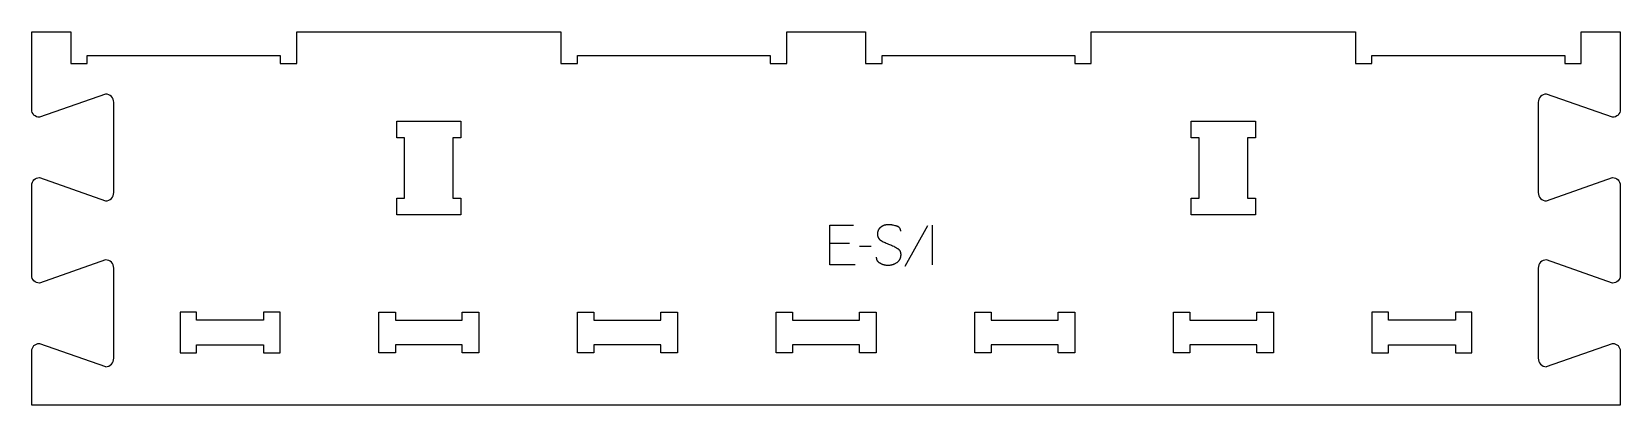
# Model space of a CAD drawing. Extents: x -600 to 600, y -136 to 146.
import ezdxf

# ---------------------------------------------------------------- set-up
doc = ezdxf.new("R2010")
doc.units = 0
for name, color, linetype in [('1_ANYTOOL_1MMDEEP_LABELS_S', 2, 'CONTINUOUS'), ('3_ANYTOOL_CUTTHROUGH_INSID', 4, 'CONTINUOUS'), ('4_ANYTOOL_CUTTHROUGH_OUTSI', 5, 'CONTINUOUS')]:
    doc.layers.add(name, color=color, linetype=linetype)

msp = doc.modelspace()

# ---------------------------------------------------------------- linework, layer by layer
at = {"layer": '1_ANYTOOL_1MMDEEP_LABELS_S'}
for p, q in [((80.2, 0), (80.2, -30)), ((76.7, -0.5), (59.5, -31.2)), ((17.7, -13.9), (3, -13.9)), ((34.2, -16.1), (25.4, -16.2))]:
    msp.add_line(p, q, dxfattribs=at)
for points in [[(21.9, -30), (3, -30), (3, 0), (20.8, 0)], [(56.4, -4.6), (56.4, -4.4), (56.4, -4.3), (56.4, -4.2), (56.4, -4.1), (56.4, -4), (56.4, -3.9), (56.3, -3.9), (56.3, -3.8), (56.3, -3.7), (56.3, -3.6), (56.3, -3.5), (56.3, -3.4), (56.2, -3.4), (56.2, -3.3), (56.2, -3.2), (56.2, -3.1), (56.1, -3), (56.1, -3), (56.1, -2.9), (56, -2.8), (56, -2.7), (56, -2.7), (55.9, -2.6), (55.9, -2.5), (55.9, -2.5), (55.8, -2.4), (55.8, -2.3), (55.7, -2.3), (55.7, -2.2), (55.6, -2.1), (55.6, -2.1), (55.5, -2), (55.5, -1.9), (55.4, -1.9), (55.4, -1.8), (55.3, -1.8), (55.2, -1.7), (55.2, -1.7), (55.1, -1.6), (55, -1.5), (55, -1.5), (54.9, -1.4), (54.8, -1.4), (54.8, -1.3), (54.7, -1.3), (54.6, -1.2), (54.5, -1.2), (54.5, -1.2), (54.4, -1.1), (54.3, -1.1), (54.2, -1), (54.1, -0.9), (53.9, -0.9), (53.7, -0.8), (53.5, -0.7), (53.3, -0.7), (53.1, -0.6), (52.3, -0.4), (51.5, -0.2), (50.7, 0), (50, 0.1), (49.6, 0.2), (49.2, 0.2), (48.8, 0.3), (48.5, 0.3), (48.1, 0.3), (47.7, 0.3), (47.4, 0.3), (47, 0.3), (46.8, 0.3), (46.6, 0.3), (46.4, 0.3), (46.2, 0.3), (46.1, 0.3), (45.9, 0.3), (45.7, 0.3), (45.5, 0.2), (45.3, 0.2), (45.1, 0.2), (44.9, 0.1), (44.8, 0.1), (44.6, 0), (44.4, 0), (44.2, -0.1), (44, -0.1), (43.9, -0.2), (43.7, -0.2), (43.5, -0.3), (43.4, -0.4), (43.2, -0.5), (43, -0.5), (42.8, -0.6), (42.7, -0.7), (42.5, -0.8), (42.4, -0.9), (42.2, -1), (42, -1.1), (41.9, -1.2), (41.7, -1.3), (41.6, -1.4), (41.4, -1.5), (41.2, -1.6), (41.1, -1.7), (41, -1.9), (40.8, -2), (40.7, -2.1), (40.6, -2.2), (40.4, -2.4), (40.3, -2.5), (40.2, -2.6), (40.1, -2.8), (40, -2.9), (39.9, -3.1), (39.8, -3.2), (39.7, -3.4), (39.6, -3.5), (39.5, -3.7), (39.5, -3.9), (39.4, -4), (39.3, -4.2), (39.3, -4.4), (39.2, -4.5), (39.2, -4.7), (39.1, -4.9), (39.1, -5.1), (39, -5.3), (39, -5.5), (39, -5.7), (39, -5.9), (38.9, -6.1), (38.9, -6.3), (38.9, -6.5), (38.9, -6.7), (38.9, -6.9), (38.9, -7.1), (38.9, -7.3), (39, -7.5), (39, -7.7), (39, -7.9), (39, -8.1), (39.1, -8.3), (39.1, -8.5), (39.2, -8.7), (39.2, -8.8), (39.3, -9), (39.3, -9.1), (39.4, -9.2), (39.4, -9.3), (39.5, -9.4), (39.5, -9.4), (39.5, -9.5), (39.6, -9.6), (39.6, -9.7), (39.7, -9.8), (39.7, -9.8), (39.8, -9.9), (39.8, -10), (39.9, -10.1), (39.9, -10.1), (40, -10.2), (40, -10.3), (40.1, -10.4), (40.1, -10.4), (40.2, -10.5), (40.3, -10.6), (40.3, -10.6), (40.4, -10.7), (40.4, -10.8), (40.5, -10.8), (40.6, -11), (40.8, -11.1), (40.9, -11.2), (41.1, -11.3), (41.2, -11.4), (41.4, -11.5), (41.6, -11.6), (41.7, -11.7), (42.5, -12.1), (43.2, -12.5), (43.9, -12.9), (44.7, -13.2), (45.5, -13.6), (46.3, -13.9), (47.1, -14.3), (47.9, -14.6), (48.7, -14.9), (49.5, -15.2), (50.3, -15.5), (51.1, -15.9), (51.8, -16.3), (52.6, -16.7), (53.3, -17.1), (54, -17.5), (54.1, -17.6), (54.3, -17.7), (54.4, -17.8), (54.5, -17.9), (54.6, -17.9), (54.7, -18), (54.7, -18.1), (54.8, -18.1), (54.9, -18.2), (54.9, -18.3), (55, -18.3), (55.1, -18.4), (55.1, -18.5), (55.2, -18.5), (55.2, -18.6), (55.3, -18.7), (55.4, -18.8), (55.4, -18.8), (55.5, -18.9), (55.5, -19), (55.6, -19.1), (55.6, -19.1), (55.7, -19.2), (55.7, -19.3), (55.7, -19.4), (55.8, -19.5), (55.8, -19.5), (55.9, -19.6), (55.9, -19.7), (55.9, -19.8), (56, -19.9), (56, -20), (56, -20.1), (56.1, -20.1), (56.1, -20.2), (56.1, -20.3), (56.2, -20.4), (56.2, -20.6), (56.3, -20.8), (56.3, -21), (56.3, -21.2), (56.3, -21.4), (56.4, -21.6), (56.4, -21.8), (56.4, -22), (56.4, -22.2), (56.4, -22.5), (56.4, -22.7), (56.4, -22.9), (56.3, -23.2), (56.3, -23.4), (56.3, -23.6), (56.2, -23.8), (56.2, -24), (56.2, -24.3), (56.1, -24.5), (56, -24.7), (56, -24.9), (55.9, -25.1), (55.8, -25.3), (55.8, -25.5), (55.7, -25.6), (55.6, -25.8), (55.5, -26), (55.4, -26.2), (55.3, -26.4), (55.2, -26.5), (55.1, -26.7), (55, -26.9), (54.9, -27), (54.7, -27.2), (54.6, -27.3), (54.5, -27.5), (54.3, -27.6), (54.2, -27.7), (54, -27.9), (53.9, -28), (53.7, -28.1), (53.5, -28.3), (53.4, -28.4), (53.2, -28.5), (52.8, -28.7), (52.5, -28.9), (52.1, -29.1), (51.7, -29.3), (51.3, -29.5), (51, -29.6), (50.6, -29.7), (50.4, -29.8), (50.2, -29.9), (50, -29.9), (49.8, -30), (49.6, -30), (49.4, -30.1), (49.2, -30.1), (49, -30.1), (48.6, -30.2), (48.2, -30.3), (47.8, -30.3), (47.4, -30.3), (47, -30.3), (46.6, -30.3), (46.2, -30.3), (45.8, -30.3), (45.4, -30.3), (45, -30.2), (44.6, -30.1), (44.2, -30.1), (43.8, -30), (43.4, -29.9), (43.1, -29.8), (42.7, -29.6), (42.3, -29.5), (42, -29.3), (41.6, -29.2), (41.3, -29), (40.9, -28.8), (40.8, -28.7), (40.6, -28.6), (40.4, -28.5), (40.3, -28.4), (40.1, -28.3), (40, -28.2), (39.9, -28), (39.7, -27.9), (39.6, -27.8), (39.5, -27.7), (39.4, -27.5), (39.3, -27.4), (39.2, -27.3), (39.2, -27.3), (39.1, -27.2), (39.1, -27.1), (39, -27.1), (39, -27), (38.9, -26.9), (38.9, -26.8), (38.8, -26.8), (38.8, -26.7), (38.7, -26.6), (38.7, -26.5), (38.7, -26.5), (38.6, -26.4), (38.6, -26.3), (38.6, -26.2), (38.5, -26.2), (38.5, -26.1), (38.5, -26), (38.5, -25.9), (38.4, -25.7), (38.4, -25.6), (38.3, -25.4), (38.3, -25.2), (38.3, -25.1), (38.2, -24.9), (38.2, -24.7), (38.2, -24.5), (38.2, -24.3), (38.2, -24.1)]]:
    msp.add_lwpolyline(points, dxfattribs=at)
at = {"layer": '3_ANYTOOL_CUTTHROUGH_INSID'}
for points in [[(-324.2, 7.8), (-324.2, 20.3), (-318.2, 20.3), (-318.2, 65.8), (-324.2, 65.8), (-324.2, 78.3), (-275.7, 78.3), (-275.7, 65.8), (-281.7, 65.8), (-281.7, 20.3), (-275.7, 20.3), (-275.7, 7.8)], [(275.8, 7.8), (275.8, 20.3), (281.8, 20.3), (281.8, 65.8), (275.8, 65.8), (275.8, 78.3), (324.3, 78.3), (324.3, 65.8), (318.3, 65.8), (318.3, 20.3), (324.3, 20.3), (324.3, 7.8)], [(-475.3, -71.7), (-475.3, -65.7), (-487.8, -65.7), (-487.8, -96.2), (-475.3, -96.2), (-475.3, -90.2), (-424.7, -90.2), (-424.7, -96.2), (-412.2, -96.2), (-412.2, -65.7), (-424.7, -65.7), (-424.7, -71.7)], [(-274.7, -71.7), (-274.7, -65.7), (-262.2, -65.7), (-262.2, -96.2), (-274.7, -96.2), (-274.7, -90.2), (-325.2, -90.2), (-325.2, -96.2), (-337.7, -96.2), (-337.7, -65.7), (-325.2, -65.7), (-325.2, -71.7)], [(-124.7, -71.7), (-124.7, -65.7), (-112.2, -65.7), (-112.2, -96.2), (-124.7, -96.2), (-124.7, -90.2), (-175.2, -90.2), (-175.2, -96.2), (-187.7, -96.2), (-187.7, -65.7), (-175.2, -65.7), (-175.2, -71.7)], [(25.3, -71.7), (25.3, -65.7), (37.8, -65.7), (37.8, -96.2), (25.3, -96.2), (25.3, -90.2), (-25.2, -90.2), (-25.2, -96.2), (-37.7, -96.2), (-37.7, -65.7), (-25.2, -65.7), (-25.2, -71.7)], [(175.3, -71.7), (175.3, -65.7), (187.8, -65.7), (187.8, -96.2), (175.3, -96.2), (175.3, -90.2), (124.8, -90.2), (124.8, -96.2), (112.3, -96.2), (112.3, -65.7), (124.8, -65.7), (124.8, -71.7)], [(325.3, -71.7), (325.3, -65.7), (337.8, -65.7), (337.8, -96.2), (325.3, -96.2), (325.3, -90.2), (274.8, -90.2), (274.8, -96.2), (262.3, -96.2), (262.3, -65.7), (274.8, -65.7), (274.8, -71.7)], [(475.3, -90.2), (475.3, -96.2), (487.8, -96.2), (487.8, -65.7), (475.3, -65.7), (475.3, -71.7), (424.8, -71.7), (424.8, -65.7), (412.3, -65.7), (412.3, -96.2), (424.8, -96.2), (424.8, -90.2)]]:
    msp.add_lwpolyline(points, close=True, dxfattribs=at)
at = {"layer": '4_ANYTOOL_CUTTHROUGH_OUTSI'}
msp.add_lwpolyline([(599.8, 87.1, -0.412073), (594, 81.3), (544.1, 98.8), (544, 98.8, 0.414214), (537.8, 92.6), (537.8, 24.6, 0.414214), (544, 18.3), (544.1, 18.4), (594, 35.8, -0.412073), (599.8, 30.1), (599.8, -37.9, -0.412073), (594, -43.7), (544.1, -26.2), (544, -26.2, 0.414214), (537.8, -32.4), (537.8, -100.4, 0.414214), (544, -106.7), (544.1, -106.6), (594, -89.2, -0.412073), (599.8, -94.9), (599.8, -135.7), (-599.8, -135.7), (-599.8, -94.9, -0.412073), (-594, -89.2), (-544.1, -106.6), (-544, -106.7, 0.414214), (-537.8, -100.4), (-537.8, -32.4, 0.414214), (-544, -26.2), (-544.1, -26.2), (-594, -43.7, -0.412073), (-599.8, -37.9), (-599.8, 30.1, -0.412073), (-594, 35.8), (-544.1, 18.4), (-544, 18.3, 0.414214), (-537.8, 24.6), (-537.8, 92.6, 0.414214), (-544, 98.8), (-544.1, 98.8), (-594, 81.3, -0.412073), (-599.8, 87.1), (-599.8, 145.8), (-570.3, 145.8), (-570.3, 122, 0.414214), (-570, 121.8), (-558, 121.8, 0.414214), (-557.8, 122), (-557.8, 127.8), (-412.2, 127.8), (-412.2, 122, 0.414214), (-412, 121.8), (-400, 121.8, 0.414214), (-399.7, 122), (-399.7, 145.8), (-200.2, 145.8), (-200.2, 122, 0.414214), (-200, 121.8), (-188, 121.8, 0.414214), (-187.7, 122), (-187.7, 127.8), (-42.2, 127.8), (-42.2, 122, 0.414214), (-42, 121.8), (-30, 121.8, 0.414214), (-29.7, 122), (-29.7, 145.8), (29.8, 145.8), (29.8, 122, 0.414214), (30, 121.8), (42, 121.8, 0.414214), (42.3, 122), (42.3, 127.8), (187.8, 127.8), (187.8, 122, 0.414214), (188, 121.8), (200, 121.8, 0.414214), (200.3, 122), (200.3, 145.8), (399.8, 145.8), (399.8, 122, 0.414214), (400, 121.8), (412, 121.8, 0.414214), (412.3, 122), (412.3, 127.8), (557.8, 127.8), (557.8, 122, 0.414214), (558, 121.8), (570, 121.8, 0.414214), (570.3, 122), (570.3, 145.8), (599.8, 145.8)], format="xyb", close=True, dxfattribs=at)

doc.saveas('drawing.dxf')
